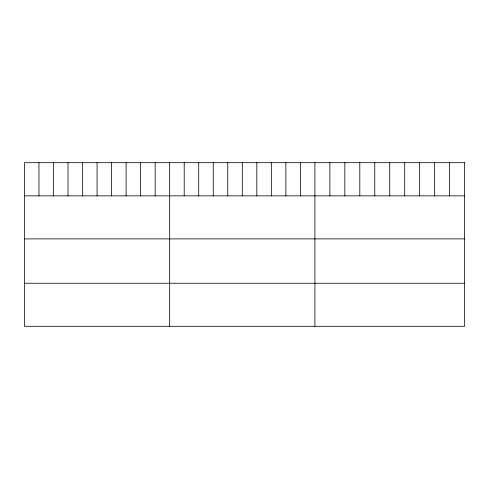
<?xml version="1.0" encoding="UTF-8"?>
<svg xmlns="http://www.w3.org/2000/svg" width="489" height="489" viewBox="0 0 489 489"><rect width="100%" height="100%" fill="white"/><g stroke="black" fill="none" stroke-linecap="round" stroke-linejoin="round"><path stroke-width="0.73" d="M24.45 195.844L464.55 195.844M24.45 238.895L464.55 238.895M24.45 283.253L464.55 283.253M449.587 162.696L449.587 195.844M434.623 162.696L434.623 195.844M419.66 162.696L419.66 195.844M404.696 162.696L404.696 195.844M389.733 162.696L389.733 195.844M374.77 162.696L374.77 195.844M359.806 162.696L359.806 195.844M344.843 162.696L344.843 195.844M329.879 162.696L329.879 195.844M314.916 162.696L314.916 326.304M300.393 162.696L300.393 195.844M285.869 162.696L285.869 195.844M271.346 162.696L271.346 195.844M256.823 162.696L256.823 195.844M242.299 162.696L242.299 195.844M227.776 162.696L227.776 195.844M213.253 162.696L213.253 195.844M198.73 162.696L198.73 195.844M184.206 162.696L184.206 195.844M169.683 162.696L169.683 326.304M155.16 162.696L155.16 195.844M140.636 162.696L140.636 195.844M126.113 162.696L126.113 195.844M111.59 162.696L111.59 195.844M97.067 162.696L97.067 195.844M82.543 162.696L82.543 195.844M68.02 162.696L68.02 195.844M53.497 162.696L53.497 195.844M38.973 162.696L38.973 195.844M464.55 162.696L24.45 162.696L24.45 326.304L464.55 326.304L464.55 162.696"/></g></svg>
